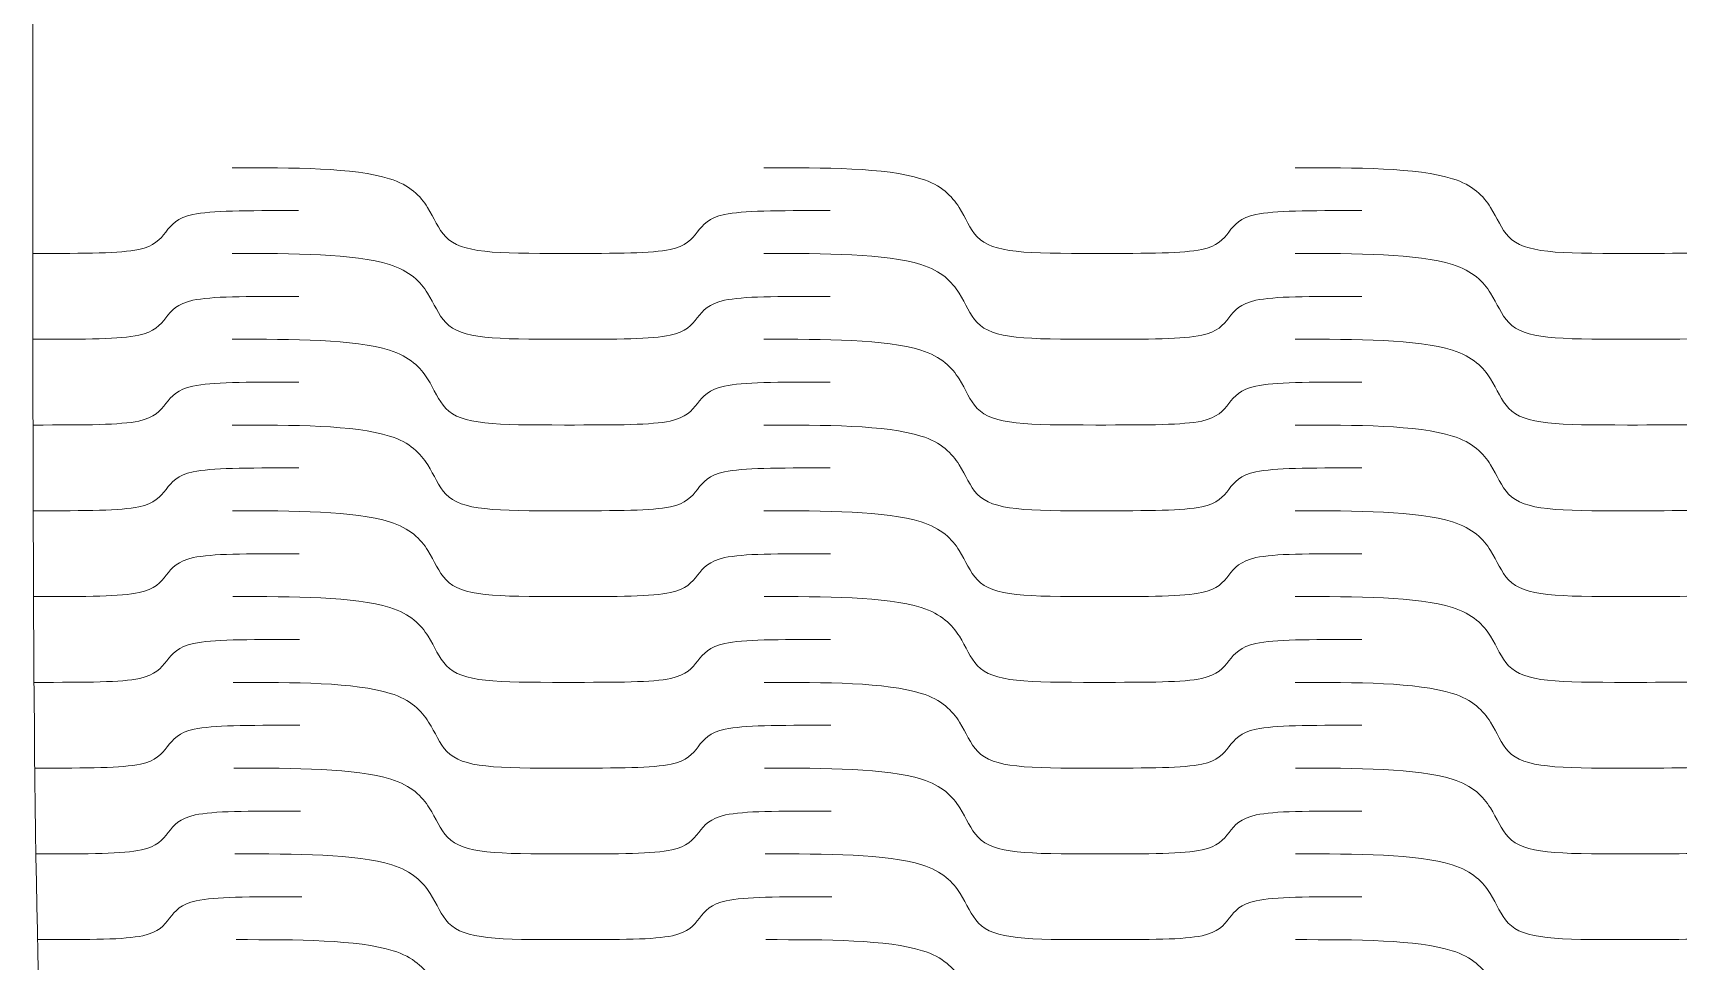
# Model space of a CAD drawing. Header units: centimetres. Extents: x -29.7 to 21.6, y -14.4 to 13.7.
# Drawn here: x -9.07 to -2.89, y 6.73 to 10.21 of the extents above; entities that cross this region are included whole.
import ezdxf

# ---------------------------------------------------------------- set-up
doc = ezdxf.new("R2010")
doc.units = ezdxf.units.CM
doc.header["$MEASUREMENT"] = 0
doc.layers.add('Layer 1', color=7, linetype='Continuous')

msp = doc.modelspace()

# ---------------------------------------------------------------- linework, layer by layer
at = {"layer": 'Layer 1', "color": 1, "lineweight": 9}
for points, knots in [([(-9.06641, 9.70732), (-9.06641, 9.70732), (-9.06641, 13.6953), (-9.06641, 13.6953), (-9.06641, 13.6953), (-9.06641, 13.6953), (0.90354, 13.6953), (0.90354, 13.6953), (0.90354, 13.6953), (0.90354, 13.6953), (0.90354, 9.70732), (0.90354, 9.70732)], [0, 0, 0, 0, 0.25, 0.25, 0.25, 0.25, 0.5, 0.5, 0.5, 0.5, 1, 1, 1, 1]), ([(-9.06641, 9.70732), (-9.06641, 6.85878), (-9.06641, 5.4345), (-8.81717, 4.0102), (-8.81717, 4.0102), (-8.56791, 2.58594), (-8.0694, 1.16166), (-6.07542, -0.26262)], [0, 0, 0, 0, 0.3333333, 0.3333333, 0.3333333, 0.3333333, 1, 1, 1, 1]), ([(-8.31865, 9.70732), (-8.09004, 9.70732), (-7.86143, 9.70732), (-7.72898, 9.66592), (-7.72898, 9.66592), (-7.65187, 9.64184), (-7.6126, 9.60101), (-7.58579, 9.55818), (-7.58579, 9.55818), (-7.56085, 9.51837), (-7.54584, 9.47724), (-7.51789, 9.44798), (-7.51789, 9.44798), (-7.45862, 9.38594), (-7.33469, 9.38549), (-7.0724, 9.38549)], [0, 0, 0, 0, 0.2, 0.2, 0.2, 0.2, 0.4, 0.4, 0.4, 0.4, 0.6, 0.6, 0.6, 0.6, 1, 1, 1, 1]), ([(-6.32466, 9.70732), (-6.09604, 9.70732), (-5.86744, 9.70732), (-5.73498, 9.66592), (-5.73498, 9.66592), (-5.65789, 9.64184), (-5.61863, 9.60101), (-5.5918, 9.55818), (-5.5918, 9.55818), (-5.56686, 9.51837), (-5.55187, 9.47724), (-5.52389, 9.44798), (-5.52389, 9.44798), (-5.46465, 9.38594), (-5.3407, 9.38549), (-5.07842, 9.38549)], [0, 0, 0, 0, 0.2, 0.2, 0.2, 0.2, 0.4, 0.4, 0.4, 0.4, 0.6, 0.6, 0.6, 0.6, 1, 1, 1, 1]), ([(-4.33069, 9.70732), (-4.10208, 9.70732), (-3.87345, 9.70732), (-3.74101, 9.66592), (-3.74101, 9.66592), (-3.66389, 9.64184), (-3.62462, 9.60101), (-3.59782, 9.55818), (-3.59782, 9.55818), (-3.57288, 9.51837), (-3.55788, 9.47724), (-3.52991, 9.44798), (-3.52991, 9.44798), (-3.47069, 9.38594), (-3.34671, 9.38549), (-3.08444, 9.38549)], [0, 0, 0, 0, 0.2, 0.2, 0.2, 0.2, 0.4, 0.4, 0.4, 0.4, 0.6, 0.6, 0.6, 0.6, 1, 1, 1, 1]), ([(-8.0694, 9.5464), (-8.27455, 9.5464), (-8.39527, 9.5464), (-8.46631, 9.53145), (-8.46631, 9.53145), (-8.52474, 9.51916), (-8.54681, 9.49318), (-8.56789, 9.46596), (-8.56789, 9.46596), (-8.589, 9.43871), (-8.61106, 9.41272), (-8.66956, 9.40043), (-8.66956, 9.40043), (-8.74061, 9.38549), (-8.86129, 9.38549), (-9.06639, 9.38549)], [0, 0, 0, 0, 0.2, 0.2, 0.2, 0.2, 0.4, 0.4, 0.4, 0.4, 0.6, 0.6, 0.6, 0.6, 1, 1, 1, 1]), ([(-6.07542, 9.5464), (-6.28056, 9.5464), (-6.4013, 9.5464), (-6.47232, 9.53145), (-6.47232, 9.53145), (-6.53076, 9.51916), (-6.55283, 9.49318), (-6.57391, 9.46596), (-6.57391, 9.46596), (-6.595, 9.43871), (-6.61709, 9.41272), (-6.67556, 9.40043), (-6.67556, 9.40043), (-6.74662, 9.38549), (-6.86733, 9.38549), (-7.0724, 9.38549)], [0, 0, 0, 0, 0.2, 0.2, 0.2, 0.2, 0.4, 0.4, 0.4, 0.4, 0.6, 0.6, 0.6, 0.6, 1, 1, 1, 1]), ([(-4.08143, 9.5464), (-4.28659, 9.5464), (-4.40731, 9.5464), (-4.47834, 9.53145), (-4.47834, 9.53145), (-4.53676, 9.51916), (-4.55882, 9.49318), (-4.57991, 9.46596), (-4.57991, 9.46596), (-4.60101, 9.43871), (-4.6231, 9.41272), (-4.68157, 9.40043), (-4.68157, 9.40043), (-4.75262, 9.38549), (-4.87334, 9.38549), (-5.07842, 9.38549)], [0, 0, 0, 0, 0.2, 0.2, 0.2, 0.2, 0.4, 0.4, 0.4, 0.4, 0.6, 0.6, 0.6, 0.6, 1, 1, 1, 1]), ([(-2.08744, 9.5464), (-2.2926, 9.5464), (-2.41332, 9.5464), (-2.48437, 9.53145), (-2.48437, 9.53145), (-2.54277, 9.51916), (-2.56486, 9.49318), (-2.58596, 9.46596), (-2.58596, 9.46596), (-2.60705, 9.43871), (-2.62913, 9.41272), (-2.68759, 9.40043), (-2.68759, 9.40043), (-2.75866, 9.38549), (-2.87935, 9.38549), (-3.08444, 9.38549)], [0, 0, 0, 0, 0.2, 0.2, 0.2, 0.2, 0.4, 0.4, 0.4, 0.4, 0.6, 0.6, 0.6, 0.6, 1, 1, 1, 1]), ([(-8.31865, 9.38549), (-8.09004, 9.38549), (-7.86143, 9.38549), (-7.72896, 9.34411), (-7.72896, 9.34411), (-7.65185, 9.32), (-7.61258, 9.27918), (-7.58574, 9.23636), (-7.58574, 9.23636), (-7.5608, 9.19654), (-7.54579, 9.15543), (-7.51782, 9.12617), (-7.51782, 9.12617), (-7.45857, 9.06412), (-7.33462, 9.06368), (-7.07235, 9.06368)], [0, 0, 0, 0, 0.2, 0.2, 0.2, 0.2, 0.4, 0.4, 0.4, 0.4, 0.6, 0.6, 0.6, 0.6, 1, 1, 1, 1]), ([(-6.32466, 9.38549), (-6.09604, 9.38549), (-5.86744, 9.38549), (-5.73498, 9.34411), (-5.73498, 9.34411), (-5.65789, 9.32), (-5.6186, 9.27918), (-5.5918, 9.23636), (-5.5918, 9.23636), (-5.56684, 9.19654), (-5.55184, 9.15543), (-5.52387, 9.12617), (-5.52387, 9.12617), (-5.46463, 9.06412), (-5.34069, 9.06368), (-5.07841, 9.06368)], [0, 0, 0, 0, 0.2, 0.2, 0.2, 0.2, 0.4, 0.4, 0.4, 0.4, 0.6, 0.6, 0.6, 0.6, 1, 1, 1, 1]), ([(-4.33069, 9.38549), (-4.10208, 9.38549), (-3.87345, 9.38549), (-3.74101, 9.34411), (-3.74101, 9.34411), (-3.66389, 9.32), (-3.62462, 9.27918), (-3.59782, 9.23636), (-3.59782, 9.23636), (-3.5729, 9.19654), (-3.55788, 9.15543), (-3.52993, 9.12617), (-3.52993, 9.12617), (-3.47069, 9.06412), (-3.34675, 9.06368), (-3.08446, 9.06368)], [0, 0, 0, 0, 0.2, 0.2, 0.2, 0.2, 0.4, 0.4, 0.4, 0.4, 0.6, 0.6, 0.6, 0.6, 1, 1, 1, 1]), ([(-8.06935, 9.22458), (-8.27449, 9.22458), (-8.39522, 9.22458), (-8.46627, 9.20963), (-8.46627, 9.20963), (-8.52468, 9.19733), (-8.54674, 9.17136), (-8.5678, 9.14413), (-8.5678, 9.14413), (-8.5889, 9.11689), (-8.61097, 9.09089), (-8.66948, 9.07859), (-8.66948, 9.07859), (-8.74049, 9.06368), (-8.8612, 9.06368), (-9.06628, 9.06368)], [0, 0, 0, 0, 0.2, 0.2, 0.2, 0.2, 0.4, 0.4, 0.4, 0.4, 0.6, 0.6, 0.6, 0.6, 1, 1, 1, 1]), ([(-6.0754, 9.22458), (-6.28054, 9.22458), (-6.40127, 9.22458), (-6.4723, 9.20963), (-6.4723, 9.20963), (-6.53071, 9.19733), (-6.55277, 9.17136), (-6.57386, 9.14413), (-6.57386, 9.14413), (-6.59496, 9.11689), (-6.61704, 9.09089), (-6.67552, 9.07859), (-6.67552, 9.07859), (-6.74655, 9.06368), (-6.86727, 9.06368), (-7.07235, 9.06368)], [0, 0, 0, 0, 0.2, 0.2, 0.2, 0.2, 0.4, 0.4, 0.4, 0.4, 0.6, 0.6, 0.6, 0.6, 1, 1, 1, 1]), ([(-4.08143, 9.22458), (-4.28659, 9.22458), (-4.40731, 9.22458), (-4.47834, 9.20963), (-4.47834, 9.20963), (-4.53676, 9.19733), (-4.55882, 9.17136), (-4.57991, 9.14413), (-4.57991, 9.14413), (-4.60101, 9.11689), (-4.6231, 9.09089), (-4.68157, 9.07859), (-4.68157, 9.07859), (-4.75262, 9.06368), (-4.87331, 9.06368), (-5.07841, 9.06368)], [0, 0, 0, 0, 0.2, 0.2, 0.2, 0.2, 0.4, 0.4, 0.4, 0.4, 0.6, 0.6, 0.6, 0.6, 1, 1, 1, 1]), ([(-2.08746, 9.22458), (-2.29261, 9.22458), (-2.41335, 9.22458), (-2.4844, 9.20963), (-2.4844, 9.20963), (-2.54278, 9.19733), (-2.56488, 9.17136), (-2.58597, 9.14413), (-2.58597, 9.14413), (-2.60707, 9.11689), (-2.62916, 9.09089), (-2.68763, 9.07859), (-2.68763, 9.07859), (-2.75868, 9.06368), (-2.87937, 9.06368), (-3.08446, 9.06368)], [0, 0, 0, 0, 0.2, 0.2, 0.2, 0.2, 0.4, 0.4, 0.4, 0.4, 0.6, 0.6, 0.6, 0.6, 1, 1, 1, 1]), ([(-8.31856, 9.06368), (-8.08995, 9.06368), (-7.86134, 9.06368), (-7.72886, 9.02229), (-7.72886, 9.02229), (-7.65174, 8.99819), (-7.61246, 8.95735), (-7.58561, 8.91455), (-7.58561, 8.91455), (-7.56065, 8.87471), (-7.5456, 8.83359), (-7.51763, 8.80432), (-7.51763, 8.80432), (-7.45835, 8.74228), (-7.33442, 8.74186), (-7.07217, 8.74186)], [0, 0, 0, 0, 0.2, 0.2, 0.2, 0.2, 0.4, 0.4, 0.4, 0.4, 0.6, 0.6, 0.6, 0.6, 1, 1, 1, 1]), ([(-6.32461, 9.06368), (-6.09601, 9.06368), (-5.86739, 9.06368), (-5.73495, 9.02229), (-5.73495, 9.02229), (-5.65784, 8.99819), (-5.61855, 8.95735), (-5.59171, 8.91455), (-5.59171, 8.91455), (-5.56677, 8.87471), (-5.55175, 8.83359), (-5.5238, 8.80432), (-5.5238, 8.80432), (-5.46453, 8.74228), (-5.34061, 8.74186), (-5.07832, 8.74186)], [0, 0, 0, 0, 0.2, 0.2, 0.2, 0.2, 0.4, 0.4, 0.4, 0.4, 0.6, 0.6, 0.6, 0.6, 1, 1, 1, 1]), ([(-4.33066, 9.06368), (-4.10208, 9.06368), (-3.87346, 9.06368), (-3.74103, 9.02229), (-3.74103, 9.02229), (-3.66392, 8.99819), (-3.62466, 8.95735), (-3.59785, 8.91455), (-3.59785, 8.91455), (-3.5729, 8.87471), (-3.5579, 8.83359), (-3.52996, 8.80432), (-3.52996, 8.80432), (-3.47072, 8.74228), (-3.3468, 8.74186), (-3.08454, 8.74186)], [0, 0, 0, 0, 0.2, 0.2, 0.2, 0.2, 0.4, 0.4, 0.4, 0.4, 0.6, 0.6, 0.6, 0.6, 1, 1, 1, 1]), ([(-8.06917, 8.90275), (-8.27431, 8.90275), (-8.39504, 8.90275), (-8.46607, 8.8878), (-8.46607, 8.8878), (-8.52447, 8.8755), (-8.54653, 8.84953), (-8.56759, 8.8223), (-8.56759, 8.8223), (-8.58866, 8.79506), (-8.61069, 8.76906), (-8.66919, 8.75678), (-8.66919, 8.75678), (-8.74022, 8.74186), (-8.86091, 8.74186), (-9.06598, 8.74186)], [0, 0, 0, 0, 0.2, 0.2, 0.2, 0.2, 0.4, 0.4, 0.4, 0.4, 0.6, 0.6, 0.6, 0.6, 1, 1, 1, 1]), ([(-6.07531, 8.90275), (-6.28045, 8.90275), (-6.40117, 8.90275), (-6.47219, 8.8878), (-6.47219, 8.8878), (-6.5306, 8.8755), (-6.55265, 8.84953), (-6.57374, 8.8223), (-6.57374, 8.8223), (-6.59481, 8.79506), (-6.61688, 8.76906), (-6.67536, 8.75678), (-6.67536, 8.75678), (-6.74641, 8.74186), (-6.86709, 8.74186), (-7.07217, 8.74186)], [0, 0, 0, 0, 0.2, 0.2, 0.2, 0.2, 0.4, 0.4, 0.4, 0.4, 0.6, 0.6, 0.6, 0.6, 1, 1, 1, 1]), ([(-4.08143, 8.90275), (-4.28655, 8.90275), (-4.40727, 8.90275), (-4.47834, 8.8878), (-4.47834, 8.8878), (-4.53674, 8.8755), (-4.5588, 8.84953), (-4.57989, 8.8223), (-4.57989, 8.8223), (-4.60098, 8.79506), (-4.62305, 8.76906), (-4.68154, 8.75678), (-4.68154, 8.75678), (-4.7526, 8.74186), (-4.87326, 8.74186), (-5.07832, 8.74186)], [0, 0, 0, 0, 0.2, 0.2, 0.2, 0.2, 0.4, 0.4, 0.4, 0.4, 0.6, 0.6, 0.6, 0.6, 1, 1, 1, 1]), ([(-2.08757, 8.90275), (-2.2927, 8.90275), (-2.41339, 8.90275), (-2.48445, 8.8878), (-2.48445, 8.8878), (-2.54287, 8.8755), (-2.56495, 8.84953), (-2.58606, 8.8223), (-2.58606, 8.8223), (-2.60715, 8.79506), (-2.62922, 8.76906), (-2.68772, 8.75678), (-2.68772, 8.75678), (-2.75877, 8.74186), (-2.87946, 8.74186), (-3.08454, 8.74186)], [0, 0, 0, 0, 0.2, 0.2, 0.2, 0.2, 0.4, 0.4, 0.4, 0.4, 0.6, 0.6, 0.6, 0.6, 1, 1, 1, 1]), ([(-8.31829, 8.74186), (-8.08969, 8.74186), (-7.86109, 8.74186), (-7.7286, 8.70046), (-7.7286, 8.70046), (-7.65146, 8.67634), (-7.61215, 8.63554), (-7.58528, 8.59271), (-7.58528, 8.59271), (-7.5603, 8.55289), (-7.54522, 8.51176), (-7.51723, 8.4825), (-7.51723, 8.4825), (-7.45791, 8.42044), (-7.33399, 8.42002), (-7.07176, 8.42002)], [0, 0, 0, 0, 0.2, 0.2, 0.2, 0.2, 0.4, 0.4, 0.4, 0.4, 0.6, 0.6, 0.6, 0.6, 1, 1, 1, 1]), ([(-6.32447, 8.74186), (-6.09588, 8.74186), (-5.86729, 8.74186), (-5.73482, 8.70046), (-5.73482, 8.70046), (-5.65771, 8.67634), (-5.61841, 8.63554), (-5.59159, 8.59271), (-5.59159, 8.59271), (-5.56663, 8.55289), (-5.55159, 8.51176), (-5.52362, 8.4825), (-5.52362, 8.4825), (-5.46435, 8.42044), (-5.34045, 8.42002), (-5.07823, 8.42002)], [0, 0, 0, 0, 0.2, 0.2, 0.2, 0.2, 0.4, 0.4, 0.4, 0.4, 0.6, 0.6, 0.6, 0.6, 1, 1, 1, 1]), ([(-4.33066, 8.74186), (-4.10205, 8.74186), (-3.87346, 8.74186), (-3.74106, 8.70046), (-3.74106, 8.70046), (-3.66394, 8.67634), (-3.62469, 8.63554), (-3.5979, 8.59271), (-3.5979, 8.59271), (-3.57296, 8.55289), (-3.55799, 8.51176), (-3.53004, 8.4825), (-3.53004, 8.4825), (-3.4708, 8.42044), (-3.34689, 8.42002), (-3.08465, 8.42002)], [0, 0, 0, 0, 0.2, 0.2, 0.2, 0.2, 0.4, 0.4, 0.4, 0.4, 0.6, 0.6, 0.6, 0.6, 1, 1, 1, 1]), ([(-8.06881, 8.58093), (-8.27392, 8.58093), (-8.39463, 8.58093), (-8.46564, 8.56597), (-8.46564, 8.56597), (-8.52402, 8.55368), (-8.54603, 8.5277), (-8.56707, 8.50047), (-8.56707, 8.50047), (-8.58813, 8.47323), (-8.61013, 8.44725), (-8.6686, 8.43496), (-8.6686, 8.43496), (-8.73959, 8.42002), (-8.8603, 8.42002), (-9.06533, 8.42002)], [0, 0, 0, 0, 0.2, 0.2, 0.2, 0.2, 0.4, 0.4, 0.4, 0.4, 0.6, 0.6, 0.6, 0.6, 1, 1, 1, 1]), ([(-6.07513, 8.58093), (-6.28024, 8.58093), (-6.40094, 8.58093), (-6.47196, 8.56597), (-6.47196, 8.56597), (-6.53037, 8.55368), (-6.55239, 8.5277), (-6.57345, 8.50047), (-6.57345, 8.50047), (-6.59453, 8.47323), (-6.61657, 8.44725), (-6.67502, 8.43496), (-6.67502, 8.43496), (-6.74605, 8.42002), (-6.86673, 8.42002), (-7.07176, 8.42002)], [0, 0, 0, 0, 0.2, 0.2, 0.2, 0.2, 0.4, 0.4, 0.4, 0.4, 0.6, 0.6, 0.6, 0.6, 1, 1, 1, 1]), ([(-4.08143, 8.58093), (-4.28654, 8.58093), (-4.40726, 8.58093), (-4.47829, 8.56597), (-4.47829, 8.56597), (-4.5367, 8.55368), (-4.55876, 8.5277), (-4.57984, 8.50047), (-4.57984, 8.50047), (-4.60091, 8.47323), (-4.62299, 8.44725), (-4.68146, 8.43496), (-4.68146, 8.43496), (-4.75248, 8.42002), (-4.87318, 8.42002), (-5.07823, 8.42002)], [0, 0, 0, 0, 0.2, 0.2, 0.2, 0.2, 0.4, 0.4, 0.4, 0.4, 0.6, 0.6, 0.6, 0.6, 1, 1, 1, 1]), ([(-2.08775, 8.58093), (-2.29286, 8.58093), (-2.41357, 8.58093), (-2.4846, 8.56597), (-2.4846, 8.56597), (-2.54303, 8.55368), (-2.56513, 8.5277), (-2.58622, 8.50047), (-2.58622, 8.50047), (-2.60733, 8.47323), (-2.6294, 8.44725), (-2.68789, 8.43496), (-2.68789, 8.43496), (-2.75895, 8.42002), (-2.87961, 8.42002), (-3.08465, 8.42002)], [0, 0, 0, 0, 0.2, 0.2, 0.2, 0.2, 0.4, 0.4, 0.4, 0.4, 0.6, 0.6, 0.6, 0.6, 1, 1, 1, 1]), ([(-8.31772, 8.42002), (-8.08918, 8.42002), (-7.86061, 8.42002), (-7.72808, 8.37861), (-7.72808, 8.37861), (-7.65092, 8.35453), (-7.61156, 8.31372), (-7.58465, 8.27088), (-7.58465, 8.27088), (-7.55962, 8.23106), (-7.54452, 8.18995), (-7.51649, 8.16068), (-7.51649, 8.16068), (-7.45712, 8.09863), (-7.33323, 8.0982), (-7.07107, 8.0982)], [0, 0, 0, 0, 0.2, 0.2, 0.2, 0.2, 0.4, 0.4, 0.4, 0.4, 0.6, 0.6, 0.6, 0.6, 1, 1, 1, 1]), ([(-6.32418, 8.42002), (-6.09562, 8.42002), (-5.86704, 8.42002), (-5.73457, 8.37861), (-5.73457, 8.37861), (-5.65747, 8.35453), (-5.61816, 8.31372), (-5.5913, 8.27088), (-5.5913, 8.27088), (-5.56634, 8.23106), (-5.55128, 8.18995), (-5.52331, 8.16068), (-5.52331, 8.16068), (-5.46402, 8.09863), (-5.34013, 8.0982), (-5.07798, 8.0982)], [0, 0, 0, 0, 0.2, 0.2, 0.2, 0.2, 0.4, 0.4, 0.4, 0.4, 0.6, 0.6, 0.6, 0.6, 1, 1, 1, 1]), ([(-4.33062, 8.42002), (-4.10205, 8.42002), (-3.87349, 8.42002), (-3.74109, 8.37861), (-3.74109, 8.37861), (-3.664, 8.35453), (-3.62476, 8.31372), (-3.59797, 8.27088), (-3.59797, 8.27088), (-3.57306, 8.23106), (-3.55807, 8.18995), (-3.53014, 8.16068), (-3.53014, 8.16068), (-3.47093, 8.09863), (-3.34705, 8.0982), (-3.08488, 8.0982)], [0, 0, 0, 0, 0.2, 0.2, 0.2, 0.2, 0.4, 0.4, 0.4, 0.4, 0.6, 0.6, 0.6, 0.6, 1, 1, 1, 1]), ([(-8.06807, 8.2591), (-8.27315, 8.2591), (-8.39384, 8.2591), (-8.46481, 8.24415), (-8.46481, 8.24415), (-8.52316, 8.23186), (-8.54514, 8.2059), (-8.56614, 8.17865), (-8.56614, 8.17865), (-8.58713, 8.15141), (-8.60913, 8.12543), (-8.66752, 8.11313), (-8.66752, 8.11313), (-8.7385, 8.0982), (-8.85917, 8.0982), (-9.06415, 8.0982)], [0, 0, 0, 0, 0.2, 0.2, 0.2, 0.2, 0.4, 0.4, 0.4, 0.4, 0.6, 0.6, 0.6, 0.6, 1, 1, 1, 1]), ([(-6.07476, 8.2591), (-6.27982, 8.2591), (-6.40051, 8.2591), (-6.47151, 8.24415), (-6.47151, 8.24415), (-6.52987, 8.23186), (-6.5519, 8.2059), (-6.57293, 8.17865), (-6.57293, 8.17865), (-6.59397, 8.15141), (-6.616, 8.12543), (-6.67443, 8.11313), (-6.67443, 8.11313), (-6.74542, 8.0982), (-6.86608, 8.0982), (-7.07107, 8.0982)], [0, 0, 0, 0, 0.2, 0.2, 0.2, 0.2, 0.4, 0.4, 0.4, 0.4, 0.6, 0.6, 0.6, 0.6, 1, 1, 1, 1]), ([(-4.08143, 8.2591), (-4.28653, 8.2591), (-4.40721, 8.2591), (-4.47822, 8.24415), (-4.47822, 8.24415), (-4.5366, 8.23186), (-4.55866, 8.2059), (-4.57973, 8.17865), (-4.57973, 8.17865), (-4.60079, 8.15141), (-4.62287, 8.12543), (-4.68131, 8.11313), (-4.68131, 8.11313), (-4.75233, 8.0982), (-4.87298, 8.0982), (-5.07798, 8.0982)], [0, 0, 0, 0, 0.2, 0.2, 0.2, 0.2, 0.4, 0.4, 0.4, 0.4, 0.6, 0.6, 0.6, 0.6, 1, 1, 1, 1]), ([(-2.0881, 8.2591), (-2.29318, 8.2591), (-2.41389, 8.2591), (-2.48492, 8.24415), (-2.48492, 8.24415), (-2.54332, 8.23186), (-2.56542, 8.2059), (-2.58651, 8.17865), (-2.58651, 8.17865), (-2.60766, 8.15141), (-2.62975, 8.12543), (-2.68823, 8.11313), (-2.68823, 8.11313), (-2.75925, 8.0982), (-2.87989, 8.0982), (-3.08488, 8.0982)], [0, 0, 0, 0, 0.2, 0.2, 0.2, 0.2, 0.4, 0.4, 0.4, 0.4, 0.6, 0.6, 0.6, 0.6, 1, 1, 1, 1]), ([(-8.31673, 8.0982), (-8.08822, 8.0982), (-7.85971, 8.0982), (-7.72713, 8.0568), (-7.72713, 8.0568), (-7.64999, 8.03271), (-7.61055, 7.99188), (-7.58358, 7.94906), (-7.58358, 7.94906), (-7.55849, 7.90923), (-7.54332, 7.86812), (-7.51528, 7.83884), (-7.51528, 7.83884), (-7.45583, 7.77681), (-7.33197, 7.77636), (-7.06993, 7.77636)], [0, 0, 0, 0, 0.2, 0.2, 0.2, 0.2, 0.4, 0.4, 0.4, 0.4, 0.6, 0.6, 0.6, 0.6, 1, 1, 1, 1]), ([(-6.32364, 8.0982), (-6.09514, 8.0982), (-5.86661, 8.0982), (-5.73414, 8.0568), (-5.73414, 8.0568), (-5.65706, 8.03271), (-5.61772, 7.99188), (-5.59085, 7.94906), (-5.59085, 7.94906), (-5.56584, 7.90923), (-5.55078, 7.86812), (-5.52281, 7.83884), (-5.52281, 7.83884), (-5.4635, 7.77681), (-5.33966, 7.77636), (-5.07758, 7.77636)], [0, 0, 0, 0, 0.2, 0.2, 0.2, 0.2, 0.4, 0.4, 0.4, 0.4, 0.6, 0.6, 0.6, 0.6, 1, 1, 1, 1]), ([(-4.33058, 8.0982), (-4.10205, 8.0982), (-3.87354, 8.0982), (-3.74117, 8.0568), (-3.74117, 8.0568), (-3.66412, 8.03271), (-3.62491, 7.99188), (-3.59813, 7.94906), (-3.59813, 7.94906), (-3.57323, 7.90923), (-3.55827, 7.86812), (-3.53034, 7.83884), (-3.53034, 7.83884), (-3.47116, 7.77681), (-3.34734, 7.77636), (-3.08526, 7.77636)], [0, 0, 0, 0, 0.2, 0.2, 0.2, 0.2, 0.4, 0.4, 0.4, 0.4, 0.6, 0.6, 0.6, 0.6, 1, 1, 1, 1]), ([(-8.06685, 7.93727), (-8.27186, 7.93727), (-8.3925, 7.93727), (-8.46342, 7.92232), (-8.46342, 7.92232), (-8.52173, 7.91003), (-8.54363, 7.88407), (-8.56456, 7.85685), (-8.56456, 7.85685), (-8.58551, 7.8296), (-8.60743, 7.80361), (-8.66579, 7.79131), (-8.66579, 7.79131), (-8.73671, 7.77636), (-8.85732, 7.77636), (-9.06223, 7.77636)], [0, 0, 0, 0, 0.2, 0.2, 0.2, 0.2, 0.4, 0.4, 0.4, 0.4, 0.6, 0.6, 0.6, 0.6, 1, 1, 1, 1]), ([(-6.07411, 7.93727), (-6.27916, 7.93727), (-6.39981, 7.93727), (-6.47075, 7.92232), (-6.47075, 7.92232), (-6.5291, 7.91003), (-6.55107, 7.88407), (-6.57207, 7.85685), (-6.57207, 7.85685), (-6.59308, 7.8296), (-6.61505, 7.80361), (-6.67344, 7.79131), (-6.67344, 7.79131), (-6.74439, 7.77636), (-6.86499, 7.77636), (-7.06993, 7.77636)], [0, 0, 0, 0, 0.2, 0.2, 0.2, 0.2, 0.4, 0.4, 0.4, 0.4, 0.6, 0.6, 0.6, 0.6, 1, 1, 1, 1]), ([(-4.08143, 7.93727), (-4.28644, 7.93727), (-4.40709, 7.93727), (-4.47808, 7.92232), (-4.47808, 7.92232), (-4.53645, 7.91003), (-4.55849, 7.88407), (-4.57957, 7.85685), (-4.57957, 7.85685), (-4.60063, 7.8296), (-4.62268, 7.80361), (-4.68112, 7.79131), (-4.68112, 7.79131), (-4.75208, 7.77636), (-4.87268, 7.77636), (-5.07758, 7.77636)], [0, 0, 0, 0, 0.2, 0.2, 0.2, 0.2, 0.4, 0.4, 0.4, 0.4, 0.6, 0.6, 0.6, 0.6, 1, 1, 1, 1]), ([(-2.08875, 7.93727), (-2.29376, 7.93727), (-2.41439, 7.93727), (-2.4854, 7.92232), (-2.4854, 7.92232), (-2.5438, 7.91003), (-2.56592, 7.88407), (-2.58703, 7.85685), (-2.58703, 7.85685), (-2.60818, 7.8296), (-2.63029, 7.80361), (-2.68874, 7.79131), (-2.68874, 7.79131), (-2.75974, 7.77636), (-2.88038, 7.77636), (-3.08526, 7.77636)], [0, 0, 0, 0, 0.2, 0.2, 0.2, 0.2, 0.4, 0.4, 0.4, 0.4, 0.6, 0.6, 0.6, 0.6, 1, 1, 1, 1]), ([(-8.31509, 7.77636), (-8.08668, 7.77636), (-7.85826, 7.77636), (-7.72566, 7.73498), (-7.72566, 7.73498), (-7.64845, 7.7109), (-7.60896, 7.67008), (-7.58189, 7.62724), (-7.58189, 7.62724), (-7.55675, 7.58743), (-7.54149, 7.54632), (-7.51338, 7.51704), (-7.51338, 7.51704), (-7.45383, 7.45501), (-7.33007, 7.45457), (-7.06814, 7.45457)], [0, 0, 0, 0, 0.2, 0.2, 0.2, 0.2, 0.4, 0.4, 0.4, 0.4, 0.6, 0.6, 0.6, 0.6, 1, 1, 1, 1]), ([(-6.32278, 7.77636), (-6.09437, 7.77636), (-5.86595, 7.77636), (-5.73348, 7.73498), (-5.73348, 7.73498), (-5.65637, 7.7109), (-5.61703, 7.67008), (-5.59012, 7.62724), (-5.59012, 7.62724), (-5.56512, 7.58743), (-5.55001, 7.54632), (-5.522, 7.51704), (-5.522, 7.51704), (-5.46268, 7.45501), (-5.33891, 7.45457), (-5.07701, 7.45457)], [0, 0, 0, 0, 0.2, 0.2, 0.2, 0.2, 0.4, 0.4, 0.4, 0.4, 0.6, 0.6, 0.6, 0.6, 1, 1, 1, 1]), ([(-4.33048, 7.77636), (-4.10205, 7.77636), (-3.87361, 7.77636), (-3.74132, 7.73498), (-3.74132, 7.73498), (-3.6643, 7.7109), (-3.62512, 7.67008), (-3.59837, 7.62724), (-3.59837, 7.62724), (-3.57348, 7.58743), (-3.55853, 7.54632), (-3.53065, 7.51704), (-3.53065, 7.51704), (-3.47154, 7.45501), (-3.34777, 7.45457), (-3.08585, 7.45457)], [0, 0, 0, 0, 0.2, 0.2, 0.2, 0.2, 0.4, 0.4, 0.4, 0.4, 0.6, 0.6, 0.6, 0.6, 1, 1, 1, 1]), ([(-8.0649, 7.61546), (-8.26983, 7.61546), (-8.3904, 7.61546), (-8.46122, 7.60052), (-8.46122, 7.60052), (-8.5195, 7.58822), (-8.54133, 7.56224), (-8.56216, 7.53502), (-8.56216, 7.53502), (-8.58301, 7.50778), (-8.60483, 7.4818), (-8.66314, 7.46949), (-8.66314, 7.46949), (-8.73397, 7.45457), (-8.8545, 7.45457), (-9.05928, 7.45457)], [0, 0, 0, 0, 0.2, 0.2, 0.2, 0.2, 0.4, 0.4, 0.4, 0.4, 0.6, 0.6, 0.6, 0.6, 1, 1, 1, 1]), ([(-6.07316, 7.61546), (-6.27808, 7.61546), (-6.39867, 7.61546), (-6.46956, 7.60052), (-6.46956, 7.60052), (-6.52788, 7.58822), (-6.54979, 7.56224), (-6.57072, 7.53502), (-6.57072, 7.53502), (-6.59168, 7.50778), (-6.61361, 7.4818), (-6.67195, 7.46949), (-6.67195, 7.46949), (-6.74282, 7.45457), (-6.86336, 7.45457), (-7.06814, 7.45457)], [0, 0, 0, 0, 0.2, 0.2, 0.2, 0.2, 0.4, 0.4, 0.4, 0.4, 0.6, 0.6, 0.6, 0.6, 1, 1, 1, 1]), ([(-4.08143, 7.61546), (-4.28635, 7.61546), (-4.40695, 7.61546), (-4.47788, 7.60052), (-4.47788, 7.60052), (-4.53622, 7.58822), (-4.55825, 7.56224), (-4.5793, 7.53502), (-4.5793, 7.53502), (-4.60032, 7.50778), (-4.62235, 7.4818), (-4.68074, 7.46949), (-4.68074, 7.46949), (-4.75167, 7.45457), (-4.87223, 7.45457), (-5.07701, 7.45457)], [0, 0, 0, 0, 0.2, 0.2, 0.2, 0.2, 0.4, 0.4, 0.4, 0.4, 0.6, 0.6, 0.6, 0.6, 1, 1, 1, 1]), ([(-2.0897, 7.61546), (-2.29464, 7.61546), (-2.4152, 7.61546), (-2.48622, 7.60052), (-2.48622, 7.60052), (-2.54461, 7.58822), (-2.56669, 7.56224), (-2.58785, 7.53502), (-2.58785, 7.53502), (-2.609, 7.50778), (-2.63112, 7.4818), (-2.68954, 7.46949), (-2.68954, 7.46949), (-2.76053, 7.45457), (-2.88107, 7.45457), (-3.08585, 7.45457)], [0, 0, 0, 0, 0.2, 0.2, 0.2, 0.2, 0.4, 0.4, 0.4, 0.4, 0.6, 0.6, 0.6, 0.6, 1, 1, 1, 1]), ([(-8.31262, 7.45457), (-8.08433, 7.45457), (-7.85602, 7.45457), (-7.72339, 7.41316), (-7.72339, 7.41316), (-7.64614, 7.3891), (-7.60655, 7.34825), (-7.57939, 7.30544), (-7.57939, 7.30544), (-7.55412, 7.26562), (-7.53877, 7.22452), (-7.51061, 7.19524), (-7.51061, 7.19524), (-7.45092, 7.1332), (-7.32726, 7.13277), (-7.06559, 7.13277)], [0, 0, 0, 0, 0.2, 0.2, 0.2, 0.2, 0.4, 0.4, 0.4, 0.4, 0.6, 0.6, 0.6, 0.6, 1, 1, 1, 1]), ([(-6.32146, 7.45457), (-6.09318, 7.45457), (-5.86486, 7.45457), (-5.73244, 7.41316), (-5.73244, 7.41316), (-5.65535, 7.3891), (-5.616, 7.34825), (-5.58905, 7.30544), (-5.58905, 7.30544), (-5.56401, 7.26562), (-5.54886, 7.22452), (-5.52084, 7.19524), (-5.52084, 7.19524), (-5.46148, 7.1332), (-5.33782, 7.13277), (-5.07615, 7.13277)], [0, 0, 0, 0, 0.2, 0.2, 0.2, 0.2, 0.4, 0.4, 0.4, 0.4, 0.6, 0.6, 0.6, 0.6, 1, 1, 1, 1]), ([(-4.33033, 7.45457), (-4.10204, 7.45457), (-3.87372, 7.45457), (-3.74151, 7.41316), (-3.74151, 7.41316), (-3.66453, 7.3891), (-3.62543, 7.34825), (-3.5987, 7.30544), (-3.5987, 7.30544), (-3.57386, 7.26562), (-3.55896, 7.22452), (-3.53109, 7.19524), (-3.53109, 7.19524), (-3.47204, 7.1332), (-3.3484, 7.13277), (-3.08671, 7.13277)], [0, 0, 0, 0, 0.2, 0.2, 0.2, 0.2, 0.4, 0.4, 0.4, 0.4, 0.6, 0.6, 0.6, 0.6, 1, 1, 1, 1]), ([(-8.062, 7.29367), (-8.26677, 7.29367), (-8.38726, 7.29367), (-8.458, 7.27872), (-8.458, 7.27872), (-8.51618, 7.26641), (-8.5379, 7.24046), (-8.55863, 7.21322), (-8.55863, 7.21322), (-8.57934, 7.18598), (-8.60105, 7.15999), (-8.65925, 7.1477), (-8.65925, 7.1477), (-8.72998, 7.13277), (-8.8504, 7.13277), (-9.05502, 7.13277)], [0, 0, 0, 0, 0.2, 0.2, 0.2, 0.2, 0.4, 0.4, 0.4, 0.4, 0.6, 0.6, 0.6, 0.6, 1, 1, 1, 1]), ([(-6.07171, 7.29367), (-6.27649, 7.29367), (-6.39698, 7.29367), (-6.46782, 7.27872), (-6.46782, 7.27872), (-6.52603, 7.26641), (-6.54789, 7.24046), (-6.56876, 7.21322), (-6.56876, 7.21322), (-6.58962, 7.18598), (-6.61148, 7.15999), (-6.66975, 7.1477), (-6.66975, 7.1477), (-6.74053, 7.13277), (-6.86098, 7.13277), (-7.06559, 7.13277)], [0, 0, 0, 0, 0.2, 0.2, 0.2, 0.2, 0.4, 0.4, 0.4, 0.4, 0.6, 0.6, 0.6, 0.6, 1, 1, 1, 1]), ([(-4.08143, 7.29367), (-4.28621, 7.29367), (-4.40672, 7.29367), (-4.47761, 7.27872), (-4.47761, 7.27872), (-4.5359, 7.26641), (-4.55787, 7.24046), (-4.57889, 7.21322), (-4.57889, 7.21322), (-4.5999, 7.18598), (-4.6219, 7.15999), (-4.68022, 7.1477), (-4.68022, 7.1477), (-4.7511, 7.13277), (-4.87154, 7.13277), (-5.07615, 7.13277)], [0, 0, 0, 0, 0.2, 0.2, 0.2, 0.2, 0.4, 0.4, 0.4, 0.4, 0.6, 0.6, 0.6, 0.6, 1, 1, 1, 1]), ([(-2.09115, 7.29367), (-2.2959, 7.29367), (-2.4164, 7.29367), (-2.4874, 7.27872), (-2.4874, 7.27872), (-2.54575, 7.26641), (-2.56789, 7.24046), (-2.58902, 7.21322), (-2.58902, 7.21322), (-2.61019, 7.18598), (-2.63232, 7.15999), (-2.69072, 7.1477), (-2.69072, 7.1477), (-2.76166, 7.13277), (-2.88209, 7.13277), (-3.08671, 7.13277)], [0, 0, 0, 0, 0.2, 0.2, 0.2, 0.2, 0.4, 0.4, 0.4, 0.4, 0.6, 0.6, 0.6, 0.6, 1, 1, 1, 1]), ([(-8.30898, 7.13277), (-8.08087, 7.13277), (-7.85278, 7.13277), (-7.72006, 7.09138), (-7.72006, 7.09138), (-7.64282, 7.06729), (-7.60311, 7.02646), (-7.57579, 6.98365), (-7.57579, 6.98365), (-7.55041, 6.94384), (-7.53492, 6.90273), (-7.50667, 6.87347), (-7.50667, 6.87347), (-7.44681, 6.81144), (-7.32331, 6.81099), (-7.06196, 6.81099)], [0, 0, 0, 0, 0.2, 0.2, 0.2, 0.2, 0.4, 0.4, 0.4, 0.4, 0.6, 0.6, 0.6, 0.6, 1, 1, 1, 1]), ([(-6.31954, 7.13277), (-6.09146, 7.13277), (-5.86333, 7.13277), (-5.73094, 7.09138), (-5.73094, 7.09138), (-5.65388, 7.06729), (-5.61447, 7.02646), (-5.58751, 6.98365), (-5.58751, 6.98365), (-5.5624, 6.94384), (-5.5472, 6.90273), (-5.51921, 6.87347), (-5.51921, 6.87347), (-5.45978, 6.81144), (-5.33632, 6.81099), (-5.07493, 6.81099)], [0, 0, 0, 0, 0.2, 0.2, 0.2, 0.2, 0.4, 0.4, 0.4, 0.4, 0.6, 0.6, 0.6, 0.6, 1, 1, 1, 1]), ([(-4.33012, 7.13277), (-4.10204, 7.13277), (-3.87392, 7.13277), (-3.74182, 7.09138), (-3.74182, 7.09138), (-3.66494, 7.06729), (-3.62587, 7.02646), (-3.59919, 6.98365), (-3.59919, 6.98365), (-3.57442, 6.94384), (-3.55951, 6.90273), (-3.53172, 6.87347), (-3.53172, 6.87347), (-3.47279, 6.81144), (-3.34931, 6.81099), (-3.08794, 6.81099)], [0, 0, 0, 0, 0.2, 0.2, 0.2, 0.2, 0.4, 0.4, 0.4, 0.4, 0.6, 0.6, 0.6, 0.6, 1, 1, 1, 1]), ([(-8.05786, 6.97188), (-8.26242, 6.97188), (-8.38281, 6.97188), (-8.45338, 6.95693), (-8.45338, 6.95693), (-8.51143, 6.94464), (-8.53298, 6.91867), (-8.55355, 6.89144), (-8.55355, 6.89144), (-8.57412, 6.86421), (-8.59569, 6.83823), (-8.65375, 6.82594), (-8.65375, 6.82594), (-8.7243, 6.81099), (-8.84458, 6.81099), (-9.04895, 6.81099)], [0, 0, 0, 0, 0.2, 0.2, 0.2, 0.2, 0.4, 0.4, 0.4, 0.4, 0.6, 0.6, 0.6, 0.6, 1, 1, 1, 1]), ([(-6.06965, 6.97188), (-6.27422, 6.97188), (-6.39457, 6.97188), (-6.46528, 6.95693), (-6.46528, 6.95693), (-6.52342, 6.94464), (-6.54518, 6.91867), (-6.56595, 6.89144), (-6.56595, 6.89144), (-6.58671, 6.86421), (-6.60848, 6.83823), (-6.66663, 6.82594), (-6.66663, 6.82594), (-6.73729, 6.81099), (-6.85758, 6.81099), (-7.06196, 6.81099)], [0, 0, 0, 0, 0.2, 0.2, 0.2, 0.2, 0.4, 0.4, 0.4, 0.4, 0.6, 0.6, 0.6, 0.6, 1, 1, 1, 1]), ([(-4.08143, 6.97188), (-4.286, 6.97188), (-4.40636, 6.97188), (-4.47718, 6.95693), (-4.47718, 6.95693), (-4.53541, 6.94464), (-4.55735, 6.91867), (-4.57835, 6.89144), (-4.57835, 6.89144), (-4.59931, 6.86421), (-4.62126, 6.83823), (-4.67952, 6.82594), (-4.67952, 6.82594), (-4.75029, 6.81099), (-4.87058, 6.81099), (-5.07493, 6.81099)], [0, 0, 0, 0, 0.2, 0.2, 0.2, 0.2, 0.4, 0.4, 0.4, 0.4, 0.6, 0.6, 0.6, 0.6, 1, 1, 1, 1]), ([(-2.09321, 6.97188), (-2.29777, 6.97188), (-2.41816, 6.97188), (-2.48906, 6.95693), (-2.48906, 6.95693), (-2.54739, 6.94464), (-2.56954, 6.91867), (-2.59072, 6.89144), (-2.59072, 6.89144), (-2.61191, 6.86421), (-2.63404, 6.83823), (-2.69241, 6.82594), (-2.69241, 6.82594), (-2.7633, 6.81099), (-2.88356, 6.81099), (-3.08794, 6.81099)], [0, 0, 0, 0, 0.2, 0.2, 0.2, 0.2, 0.4, 0.4, 0.4, 0.4, 0.6, 0.6, 0.6, 0.6, 1, 1, 1, 1]), ([(-8.30382, 6.81099), (-8.07601, 6.81099), (-7.84818, 6.81099), (-7.71542, 6.76961), (-7.71542, 6.76961), (-7.63814, 6.74554), (-7.59829, 6.70474), (-7.5708, 6.66193), (-7.5708, 6.66193), (-7.54525, 6.62211), (-7.52957, 6.58102), (-7.50122, 6.55177), (-7.50122, 6.55177), (-7.44115, 6.48972), (-7.31786, 6.48928), (-7.05693, 6.48928)], [0, 0, 0, 0, 0.2, 0.2, 0.2, 0.2, 0.4, 0.4, 0.4, 0.4, 0.6, 0.6, 0.6, 0.6, 1, 1, 1, 1]), ([(-6.3168, 6.81099), (-6.08899, 6.81099), (-5.86117, 6.81099), (-5.72884, 6.76961), (-5.72884, 6.76961), (-5.65183, 6.74554), (-5.61238, 6.70474), (-5.58534, 6.66193), (-5.58534, 6.66193), (-5.56018, 6.62211), (-5.54493, 6.58102), (-5.5169, 6.55177), (-5.5169, 6.55177), (-5.45748, 6.48972), (-5.3342, 6.48928), (-5.07327, 6.48928)], [0, 0, 0, 0, 0.2, 0.2, 0.2, 0.2, 0.4, 0.4, 0.4, 0.4, 0.6, 0.6, 0.6, 0.6, 1, 1, 1, 1]), ([(-4.32981, 6.81099), (-4.102, 6.81099), (-3.87415, 6.81099), (-3.74228, 6.76961), (-3.74228, 6.76961), (-3.6655, 6.74554), (-3.62649, 6.70474), (-3.59989, 6.66193), (-3.59989, 6.66193), (-3.57516, 6.62211), (-3.56035, 6.58102), (-3.5326, 6.55177), (-3.5326, 6.55177), (-3.47381, 6.48972), (-3.35053, 6.48928), (-3.08958, 6.48928)], [0, 0, 0, 0, 0.2, 0.2, 0.2, 0.2, 0.4, 0.4, 0.4, 0.4, 0.6, 0.6, 0.6, 0.6, 1, 1, 1, 1])]:
    msp.add_open_spline(points, degree=3, knots=knots, dxfattribs=at)

doc.saveas('drawing.dxf')
